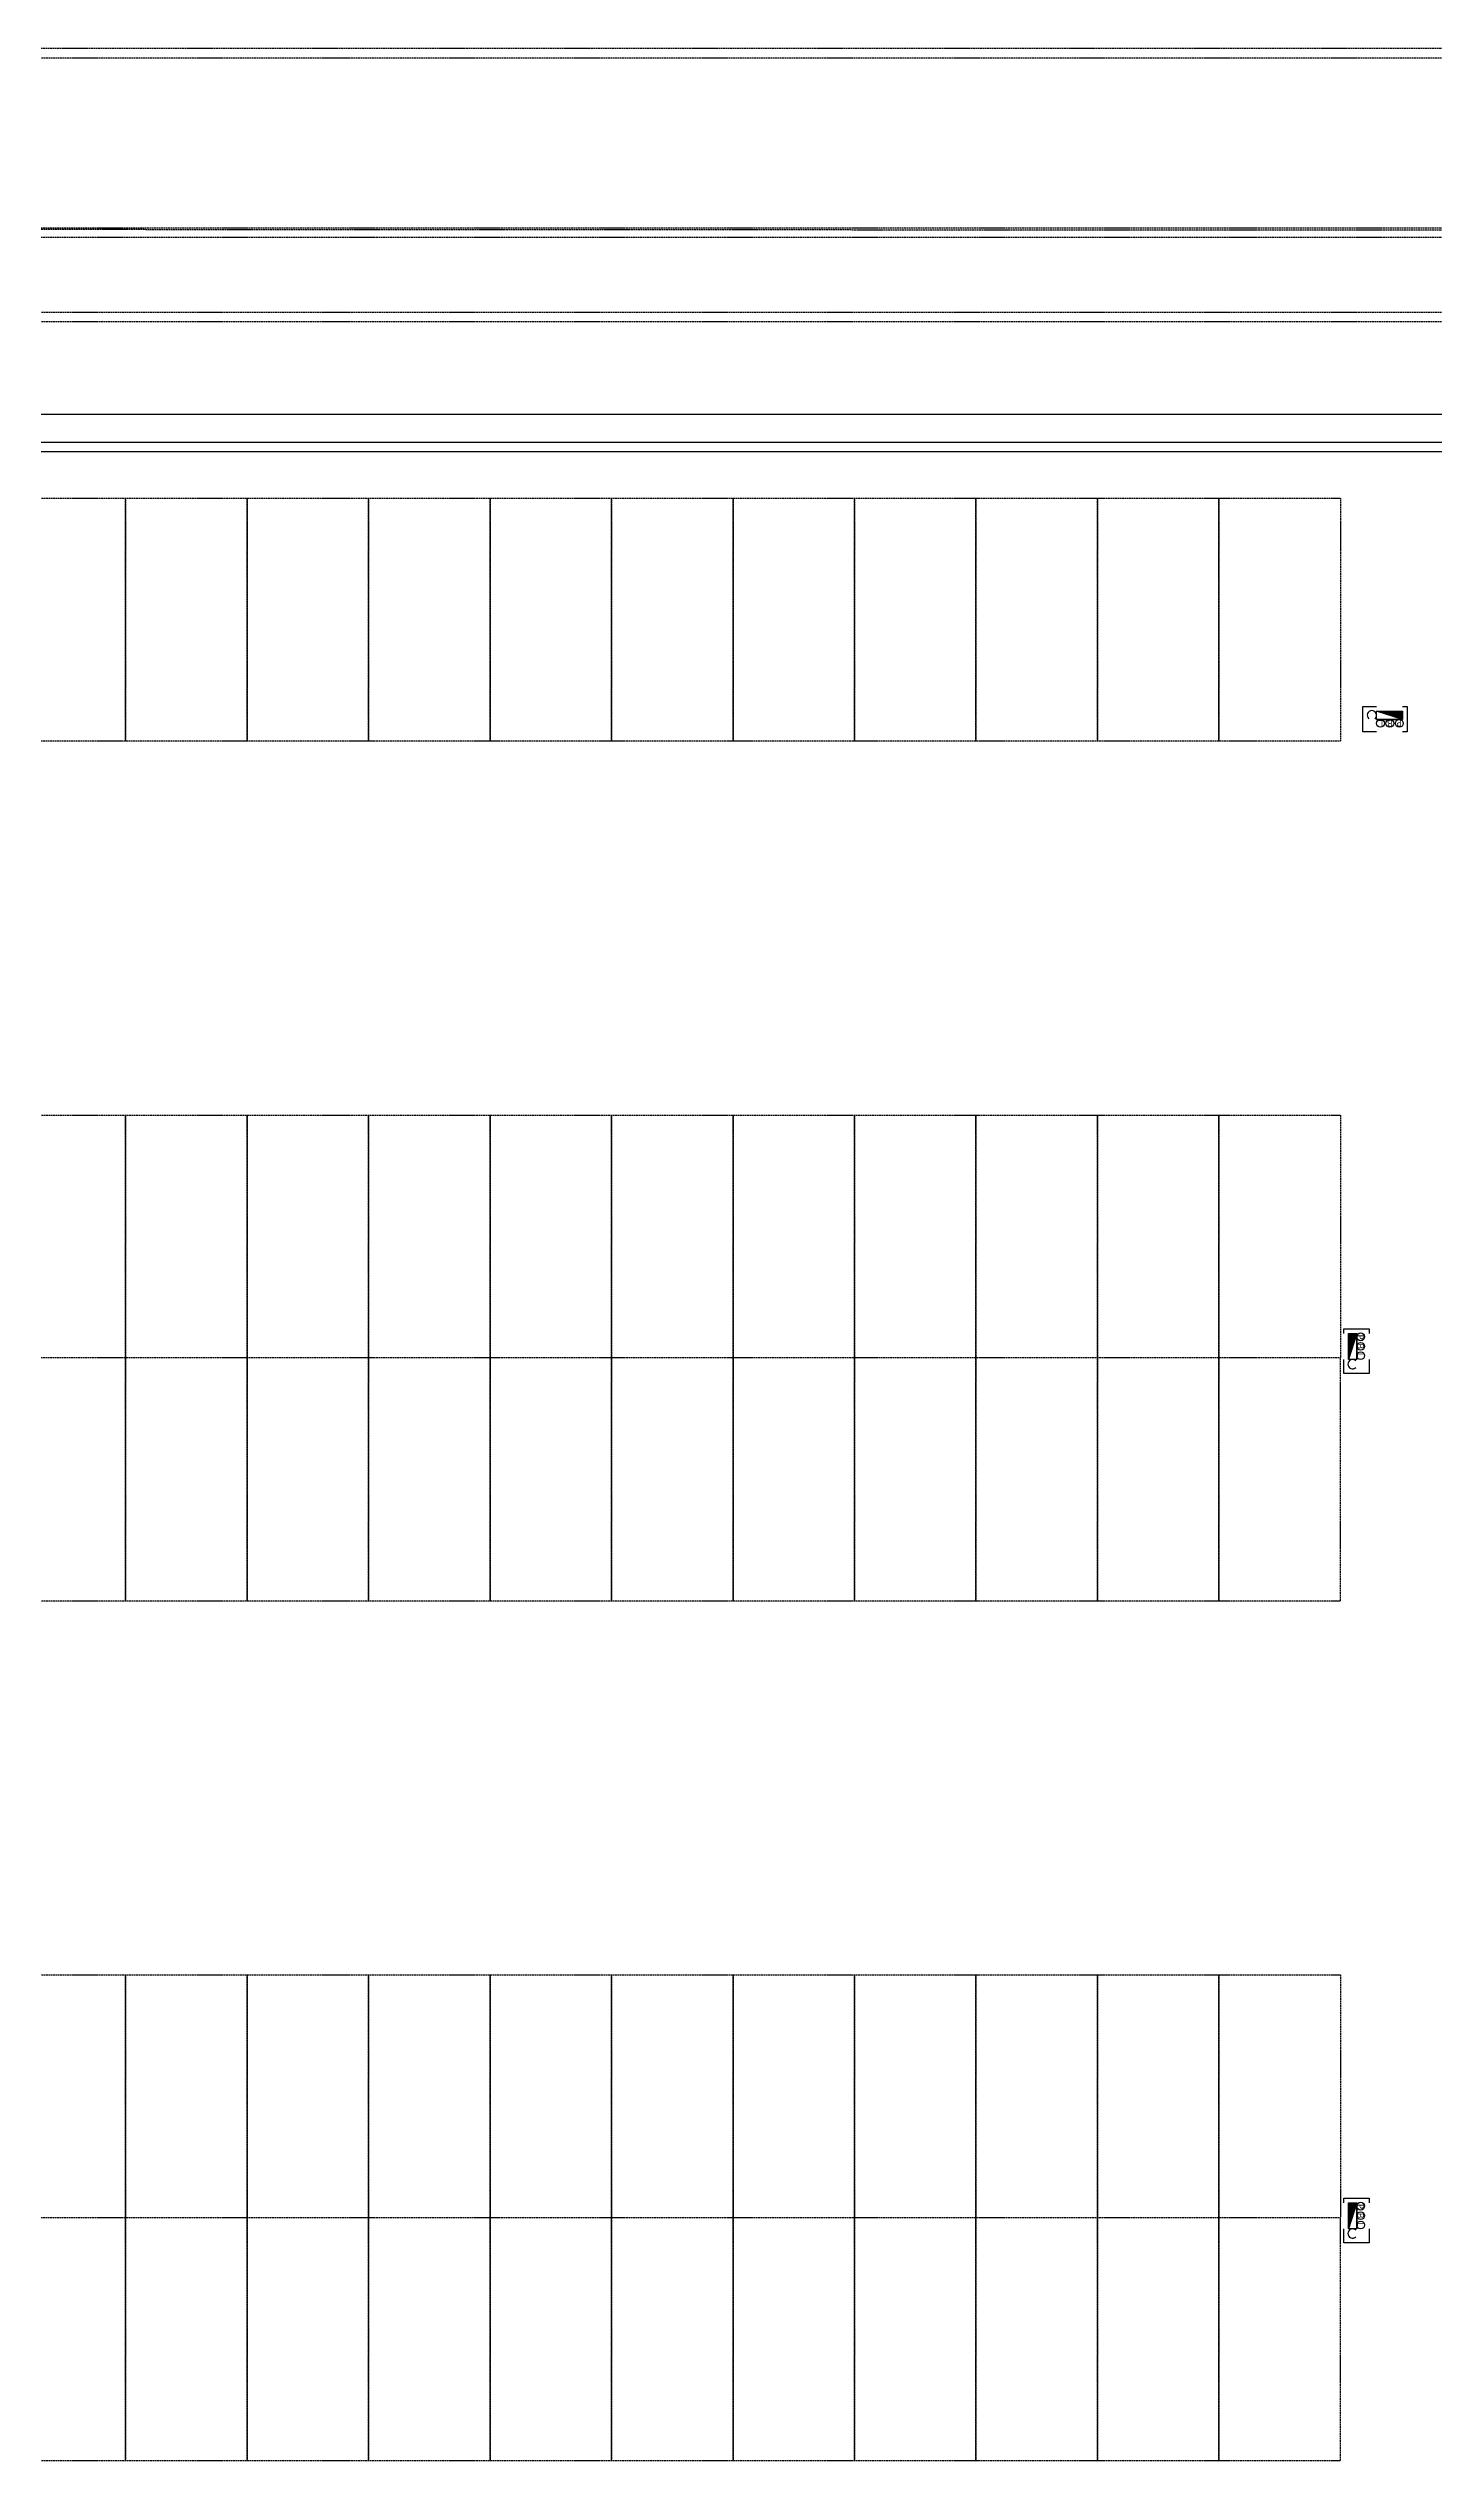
# Model space of a CAD drawing. Header units: millimetres. Extents: x 367092 to 767578, y 396038 to 811791.
# Drawn here: x 554542 to 556314, y 595455 to 598548 of the extents above; entities that cross this region are included whole.
import ezdxf
from ezdxf.enums import TextEntityAlignment as Align

# ---------------------------------------------------------------- set-up
doc = ezdxf.new("R2010")
doc.units = ezdxf.units.MM
doc.header["$LTSCALE"] = 100
doc.header["$MEASUREMENT"] = 0
for name, pattern in [('-HID', [2.5, 1.5, -1]), ('HIDDEN', [9.525, 6.35, -3.175]), ('HIDDEN2', [0.1875, 0.125, -0.0625])]:
    doc.linetypes.add(name, pattern=pattern)
doc.layers.get('0').update_dxf_attribs({"linetype": 'CONTINUOUS'})
for name, color, linetype in [('ELE2', 3, 'CONTINUOUS'), ('ELE9', 9, 'CONTINUOUS'), ('IHC', 3, 'CONTINUOUS'), ('LAND-3', 9, 'CONTINUOUS'), ('polesign', 7, 'HIDDEN2'), ('트렌치', 9, 'CONTINUOUS')]:
    doc.layers.add(name, color=color, linetype=linetype)
doc.styles.add('MAP_맑은고딕', font='malgun_0.ttf')

# ---------------------------------------------------------------- blocks, each defined once
blk = doc.blocks.new('소화전(H)')
at = {"layer": 'IHC'}
h = blk.add_hatch(color=3, dxfattribs=at)
h.dxf.hatch_style = 1
h.paths.add_polyline_path([(-2.78, 0), (2.78, -1.8), (2.78, 0)])
at = {"linetype": 'HIDDEN', "ltscale": 0.2}
for points in [[(-2.78, -4.44), (-5.75, -4.44), (-5.75, 1), (-2.78, 1)], [(2.78, 1), (3.78, 1), (3.78, -4.44), (2.78, -4.44)]]:
    blk.add_lwpolyline(points, dxfattribs=at)
at = {"layer": 'IHC', "color": 3}
for p, q in [((2.78, -1.8), (-2.78, 0)), ((-2.78, -1.8), (2.78, -1.8))]:
    blk.add_line(p, q, dxfattribs=at)
blk.add_lwpolyline([(2.78, -1.8), (-2.78, -1.8), (-2.78, 0), (2.78, 0)], close=True, dxfattribs=at)
for centre in [(-1.95, -2.63), (0.05, -2.63), (2.08, -2.63)]:
    blk.add_circle(centre, 0.83, dxfattribs=at)
blk.add_arc((-3.78, -0.9), 1, 313.176, 226.824, dxfattribs=at)
at = {"layer": 'IHC', "color": 2, "style": 'MAP_맑은고딕'}
for s, p in [('L', (-1.84, -2.62)), ('B', (0.06, -2.62)), ('P', (2, -2.58))]:
    blk.add_text(s, height=1.38, rotation=180, dxfattribs=at).set_placement(p, align=Align.MIDDLE_CENTER)
blk = doc.blocks.new('A$C5041cb64')
at = {"xscale": 100, "yscale": 100, "zscale": 100}
blk.add_blockref('소화전(H)', (-389757, 166666), dxfattribs=at)
at = {"xscale": 100.0000000000001, "yscale": 100.0000000000001, "zscale": 100.0000000000001, "rotation": 90}
for p in [(-390639, 153066), (-390639, 134460)]:
    blk.add_blockref('소화전(H)', p, dxfattribs=at)
blk = doc.blocks.new('sdafewf')
at = {"layer": 'ELE2', "color": 253, "ltscale": 0.1}
for points in [[(62851, 133583), (62851, 134183), (223251, 134183)], [(62851, 133583), (223251, 133583)]]:
    blk.add_lwpolyline(points, dxfattribs=at)
at = {"layer": 'ELE9', "color": 253, "linetype": '-HID', "ltscale": 0.1}
for points in [[(123001, 132383), (125601, 132383), (125601, 127183), (123001, 127183)], [(125601, 132383), (128201, 132383), (128201, 127183), (125601, 127183)], [(128201, 132383), (130801, 132383), (130801, 127183), (128201, 127183)], [(130801, 132383), (133401, 132383), (133401, 127183), (130801, 127183)], [(133401, 132383), (136001, 132383), (136001, 127183), (133401, 127183)], [(136001, 132383), (138601, 132383), (138601, 127183), (136001, 127183)], [(138601, 132383), (141201, 132383), (141201, 127183), (138601, 127183)], [(141201, 132383), (143801, 132383), (143801, 127183), (141201, 127183)], [(143801, 132383), (146401, 132383), (146401, 127183), (143801, 127183)], [(146401, 132383), (149001, 132383), (149001, 127183), (146401, 127183)], [(149001, 132383), (151601, 132383), (151601, 127183), (149001, 127183)], [(123001, 119183), (125601, 119183), (125601, 113983), (123001, 113983)], [(125601, 119183), (128201, 119183), (128201, 113983), (125601, 113983)], [(128201, 119183), (130801, 119183), (130801, 113983), (128201, 113983)], [(130801, 119183), (133401, 119183), (133401, 113983), (130801, 113983)], [(133401, 119183), (136001, 119183), (136001, 113983), (133401, 113983)], [(136001, 119183), (138601, 119183), (138601, 113983), (136001, 113983)], [(138601, 119183), (141201, 119183), (141201, 113983), (138601, 113983)], [(141201, 119183), (143801, 119183), (143801, 113983), (141201, 113983)], [(143801, 119183), (146401, 119183), (146401, 113983), (143801, 113983)], [(146401, 119183), (149001, 119183), (149001, 113983), (146401, 113983)], [(149001, 119183), (151601, 119183), (151601, 113983), (149001, 113983)], [(123001, 108783), (125601, 108783), (125601, 113983), (123001, 113983)], [(125601, 108783), (128201, 108783), (128201, 113983), (125601, 113983)], [(128201, 108783), (130801, 108783), (130801, 113983), (128201, 113983)], [(130801, 108783), (133401, 108783), (133401, 113983), (130801, 113983)], [(133401, 108783), (136001, 108783), (136001, 113983), (133401, 113983)], [(136001, 108783), (138601, 108783), (138601, 113983), (136001, 113983)], [(138601, 108783), (141201, 108783), (141201, 113983), (138601, 113983)], [(141201, 108783), (143801, 108783), (143801, 113983), (141201, 113983)], [(143801, 108783), (146401, 108783), (146401, 113983), (143801, 113983)], [(146401, 108783), (149001, 108783), (149001, 113983), (146401, 113983)], [(149001, 108783), (151601, 108783), (151601, 113983), (149001, 113983)], [(123001, 100783), (125601, 100783), (125601, 95583), (123001, 95583)], [(125601, 100783), (128201, 100783), (128201, 95583), (125601, 95583)], [(128201, 100783), (130801, 100783), (130801, 95583), (128201, 95583)], [(130801, 100783), (133401, 100783), (133401, 95583), (130801, 95583)], [(133401, 100783), (136001, 100783), (136001, 95583), (133401, 95583)], [(136001, 100783), (138601, 100783), (138601, 95583), (136001, 95583)], [(138601, 100783), (141201, 100783), (141201, 95583), (138601, 95583)], [(141201, 100783), (143801, 100783), (143801, 95583), (141201, 95583)], [(143801, 100783), (146401, 100783), (146401, 95583), (143801, 95583)], [(146401, 100783), (149001, 100783), (149001, 95583), (146401, 95583)], [(149001, 100783), (151601, 100783), (151601, 95583), (149001, 95583)], [(123001, 90383), (125601, 90383), (125601, 95583), (123001, 95583)], [(125601, 90383), (128201, 90383), (128201, 95583), (125601, 95583)], [(128201, 90383), (130801, 90383), (130801, 95583), (128201, 95583)], [(130801, 90383), (133401, 90383), (133401, 95583), (130801, 95583)], [(133401, 90383), (136001, 90383), (136001, 95583), (133401, 95583)], [(136001, 90383), (138601, 90383), (138601, 95583), (136001, 95583)], [(138601, 90383), (141201, 90383), (141201, 95583), (138601, 95583)], [(141201, 90383), (143801, 90383), (143801, 95583), (141201, 95583)], [(143801, 90383), (146401, 90383), (146401, 95583), (143801, 95583)], [(146401, 90383), (149001, 90383), (149001, 95583), (146401, 95583)], [(149001, 90383), (151601, 90383), (151601, 95583), (149001, 95583)]]:
    blk.add_lwpolyline(points, close=True, dxfattribs=at)
at = {"layer": 'LAND-3', "color": 253, "linetype": '-HID', "ltscale": 0.1}
for points in [[(184902, 142012), (70351, 142011, 0.31169), (59001, 134185), (59001, 134183)], [(59215, 134183, -0.309983), (70351, 141811), (184902, 141812)]]:
    blk.add_lwpolyline(points, format="xyb", dxfattribs=at)
blk.add_lwpolyline([(39267, 15588), (247787, 15588), (247801, 138133), (144908, 138123), (51695, 138167)], dxfattribs=at)
for points in [[(184401, 138165), (73901, 138165), (73901, 136165), (184401, 136165)], [(184201, 137965), (74101, 137965), (74101, 136365), (184201, 136365)]]:
    blk.add_lwpolyline(points, close=True, dxfattribs=at)
at = {"layer": '트렌치', "color": 253, "ltscale": 0.1}
blk.add_lwpolyline([(62851, 133383), (223251, 133383)], dxfattribs=at)
at = {"color": 253, "linetype": '-HID', "ltscale": 0.1}
blk.add_blockref('A$C5041cb64', (542409, -38838), dxfattribs=at)

msp = doc.modelspace()

# ---------------------------------------------------------------- block references
at = {"layer": 'polesign', "xscale": 0.05973333333333333, "yscale": 0.05973333333333333, "zscale": 0.05973333333333333}
msp.add_blockref('sdafewf', (547137.7, 590065.5), dxfattribs=at)

doc.saveas('drawing.dxf')
